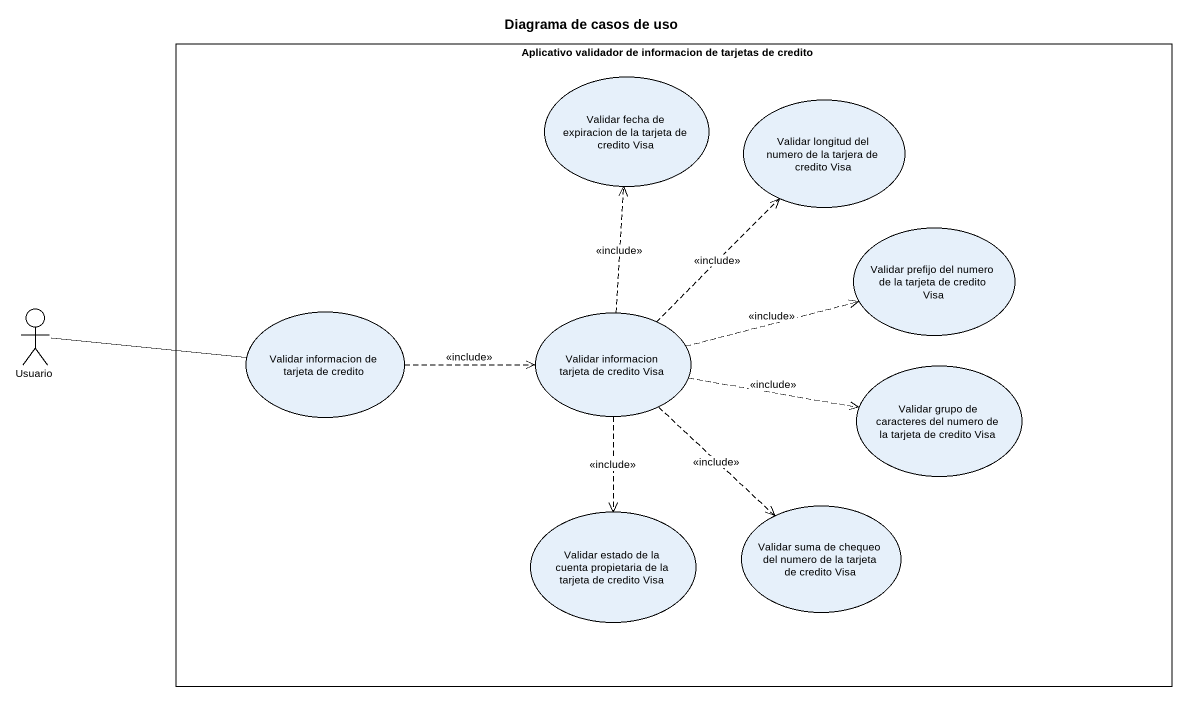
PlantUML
@startuml
title Diagrama de casos de uso
rectangle "Aplicativo validador de informacion de tarjetas de credito" as Aplicativo_validador_de {
  usecase "Validar fecha de expiracion de la tarjeta de credito Visa" as Validar_fecha_de_expiracion
  usecase "Validar longitud del numero de la tarjera de credito Visa" as Validar_longitud_del_numero
  usecase "Validar prefijo del numero de la tarjeta de credito Visa" as Validar_prefijo_del_numero
  usecase "Validar informacion de tarjeta de credito" as Validar_informacion_de
  usecase "Validar informacion tarjeta de credito Visa" as Validar_informacion_tarjeta
  usecase "Validar grupo de caracteres del numero de la tarjeta de credito Visa" as Validar_grupo_de_caracteres
  usecase "Validar estado de la cuenta propietaria de la tarjeta de credito Visa" as Validar_estado_de_la_cuenta
  usecase "Validar suma de chequeo del numero de la tarjeta de credito Visa" as Validar_suma_de_chequeo_del
}
actor Usuario
Usuario -right- Validar_informacion_de
Validar_informacion_de .right.> Validar_informacion_tarjeta : <<include>>
Validar_informacion_tarjeta .up.> Validar_fecha_de_expiracion : <<include>>
Validar_informacion_tarjeta .up.> Validar_longitud_del_numero : <<include>>
Validar_informacion_tarjeta .right.> Validar_prefijo_del_numero : <<include>>
Validar_informacion_tarjeta .right.> Validar_grupo_de_caracteres : <<include>>
Validar_informacion_tarjeta ..> Validar_estado_de_la_cuenta : <<include>>
Validar_informacion_tarjeta ..> Validar_suma_de_chequeo_del : <<include>>
@enduml
